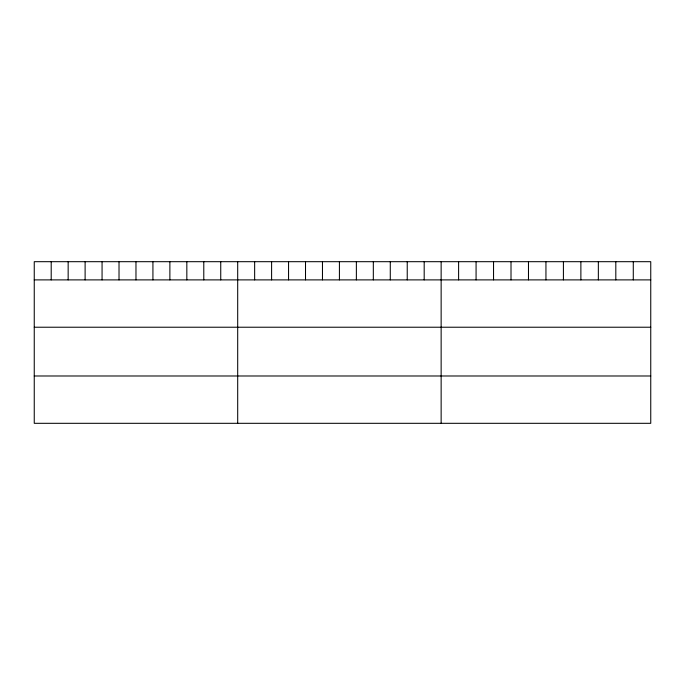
<?xml version="1.0" encoding="UTF-8"?>
<svg xmlns="http://www.w3.org/2000/svg" width="685" height="685" viewBox="0 0 685 685"><rect width="100%" height="100%" fill="white"/><g stroke="black" fill="none" stroke-linecap="round" stroke-linejoin="round"><path stroke-width="1.03" d="M650.75 279.891L650.75 423.313L34.25 423.313L34.25 261.687L650.75 261.687L650.75 279.891L34.25 279.891M34.25 327.224L650.75 327.224M34.25 375.988L650.75 375.988M633.283 261.687L633.283 279.891M615.815 261.687L615.815 279.891M598.347 261.687L598.347 279.891M580.88 261.687L580.88 279.891M563.413 261.687L563.413 279.891M545.945 261.687L545.945 279.891M528.477 261.687L528.477 279.891M511.01 261.687L511.01 279.891M493.542 261.687L493.542 279.891M476.075 261.687L476.075 279.891M458.608 261.687L458.608 279.891M441.14 261.687L441.14 423.313M424.186 261.687L424.186 279.891M407.233 261.687L407.233 279.891M390.279 261.687L390.279 279.891M373.325 261.687L373.325 279.891M356.371 261.687L356.371 279.891M339.417 261.687L339.417 279.891M322.464 261.687L322.464 279.891M305.51 261.687L305.51 279.891M288.556 261.687L288.556 279.891M271.602 261.687L271.602 279.891M254.649 261.687L254.649 279.891M237.695 261.687L237.695 423.313M220.741 261.687L220.741 279.891M203.787 261.687L203.787 279.891M186.834 261.687L186.834 279.891M169.88 261.687L169.88 279.891M152.926 261.687L152.926 279.891M135.972 261.687L135.972 279.891M119.019 261.687L119.019 279.891M102.065 261.687L102.065 279.891M85.111 261.687L85.111 279.891M68.157 261.687L68.157 279.891M51.204 261.687L51.204 279.891"/></g></svg>
